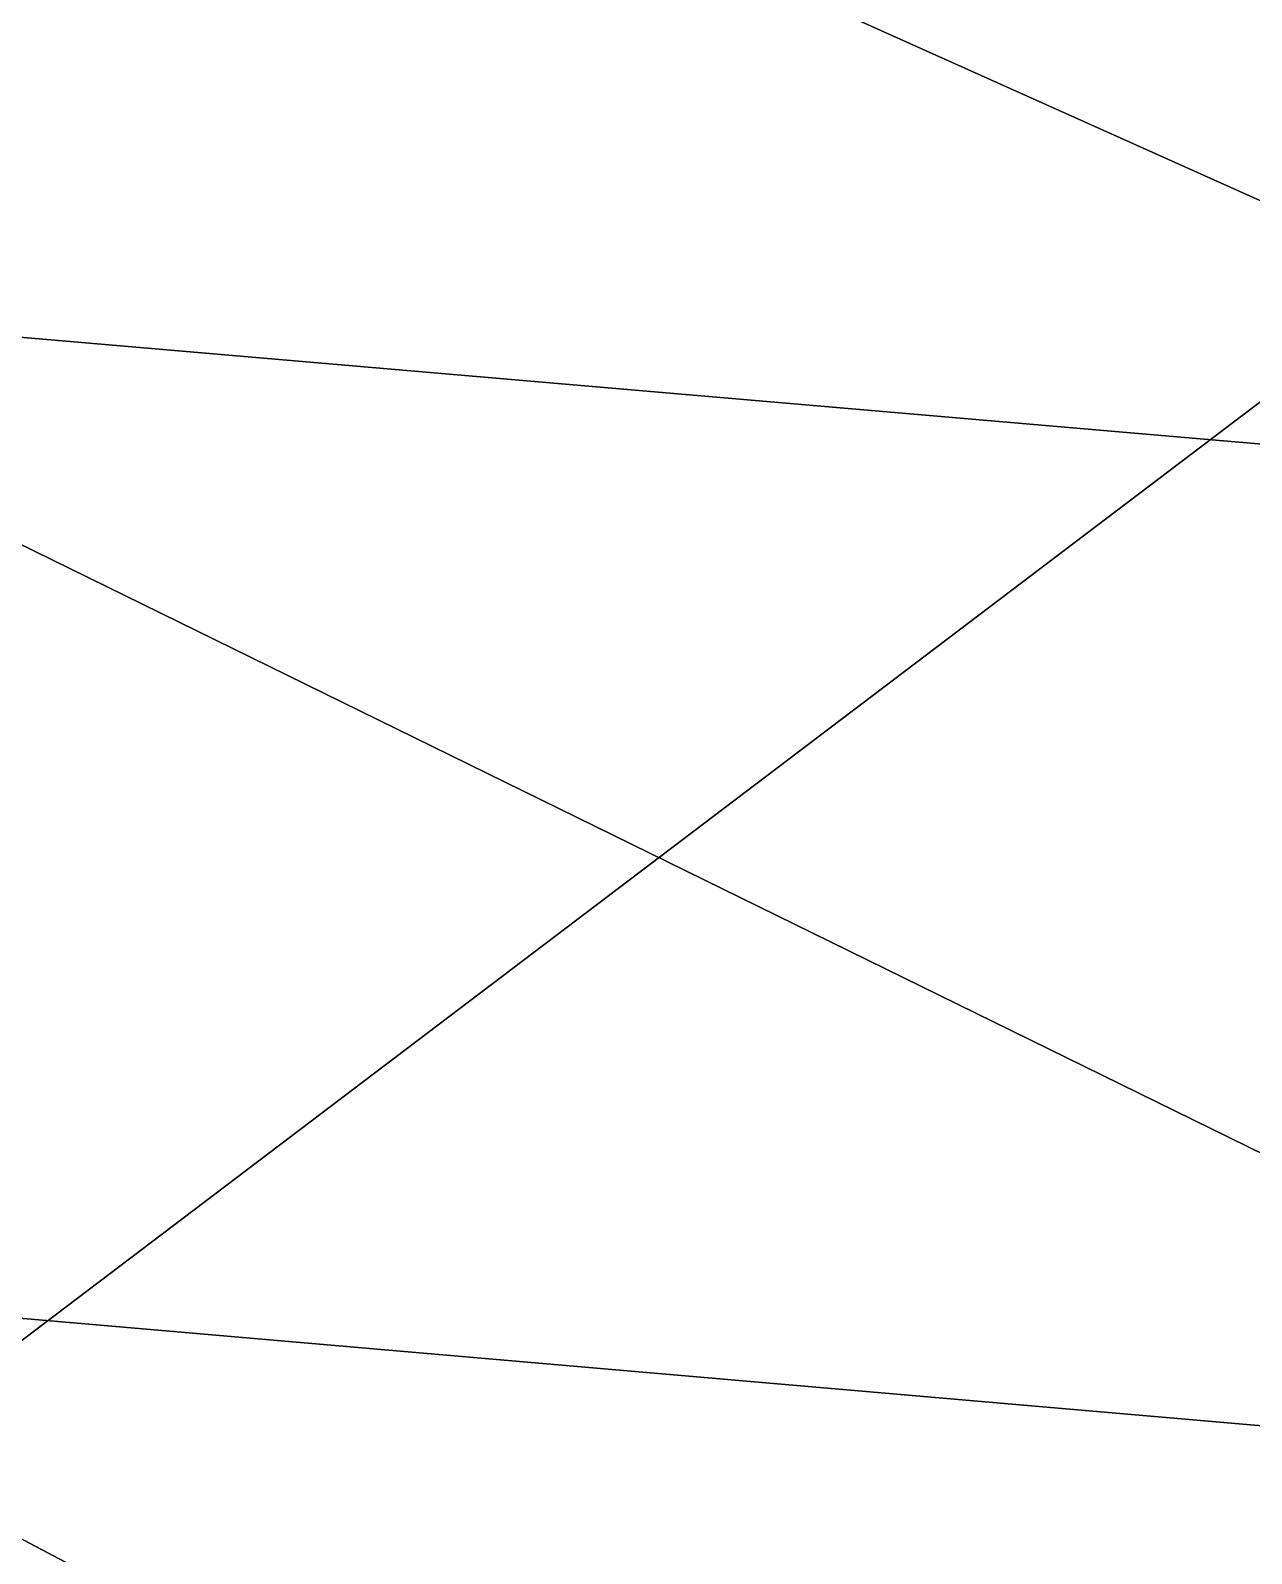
# Model space of a CAD drawing. Header units: centimetres. Extents: x -1118 to 1118, y -522 to 523.
# Drawn here: x -13.51 to -8.04, y 499.48 to 506.31 of the extents above; entities that cross this region are included whole.
import ezdxf

# ---------------------------------------------------------------- set-up
doc = ezdxf.new("R2010")
doc.units = ezdxf.units.CM
doc.layers.add('fabric', color=7, linetype='Continuous', true_color=0x9ab9e5)

msp = doc.modelspace()

# ---------------------------------------------------------------- meshes
at = {"layer": 'fabric', "color": 124, "true_color": 0x009980}
mesh = msp.add_polyface(dxfattribs=at)
corners = [(-5.1024, 497.6595, 378.2713), (-16.2981, 498.3585, 379.1024), (-16.3977, 487.4861, 387.7402), (-34.3374, 488.1469, 388.6028), (-34.0846, 499.0574, 379.9337), (-16.2075, 507.6082, 371.1859), (-5.0798, 506.8632, 370.3968), (-5.0612, 513.8636, 363.8801), (-16.1333, 514.6761, 364.5834), (-33.8554, 508.3531, 371.975), (-33.6672, 515.4884, 365.2867), (-16.0824, 519.0033, 359.8877), (-5.0484, 518.0892, 359.3469), (-5.0403, 520.1938, 356.2762), (-16.0498, 521.201, 356.5962), (-33.5382, 519.9172, 360.4284), (-33.4558, 522.2081, 356.9164), (-16.0307, 521.8806, 354.2067), (-5.0356, 520.8318, 354.1469), (-5.0329, 520.5323, 352.3474), (-16.0202, 521.5822, 352.1651), (-33.4073, 522.9293, 354.2667), (-33.3806, 522.6317, 351.9829), (-16.0132, 520.8453, 349.9173), (-5.0312, 519.8248, 350.2664), (-5.0294, 518.6348, 347.7346), (-16.0061, 519.6171, 347.2792), (-33.3628, 521.8658, 349.5682), (-33.3448, 520.5994, 346.824), (-15.9951, 517.8442, 344.0673), (-5.0266, 516.8881, 344.5832), (-5.0219, 514.5624, 340.6408), (-15.9766, 515.5029, 340.0962), (-33.3171, 518.8002, 343.5515), (-15.4629, 481.6249, 282.4372), (-31.9682, 482.5623, 281.8864), (-32.3359, 490.7988, 296.1227), (-15.6079, 489.8615, 296.6737), (-4.8935, 480.6855, 282.9849), (-15.8525, 505.1344, 322.7338), (-32.9557, 506.0694, 322.1791), (-33.0898, 510.0303, 328.8197), (-15.9054, 509.0961, 329.3756), (-4.991, 504.1993, 323.2887), (-4.9748, 499.7953, 315.8531), (-15.7879, 500.7318, 315.3007), (-32.7919, 501.6679, 314.7478), (-15.7113, 495.9357, 307.1211), (-32.5978, 496.8726, 306.5695), (-4.9557, 494.9978, 307.6714), (-4.9298, 488.9227, 297.2224), (-15.9468, 512.5696, 335.181), (-33.1944, 513.5043, 334.6259), (-33.27, 516.4435, 339.5518), (-5.0145, 511.6348, 335.7365), (-5.0042, 508.1617, 329.9319)]
mesh.append_faces([[corners[k] for k in face] for face in [(0, 1, 2), (3, 2, 1), (4, 1, 5), (6, 5, 1), (7, 8, 5), (9, 5, 8), (10, 8, 11), (12, 11, 8), (13, 14, 11), (15, 11, 14), (16, 14, 17), (18, 17, 14), (19, 20, 17), (21, 17, 20), (22, 20, 23), (24, 23, 20), (25, 26, 23), (27, 23, 26), (28, 26, 29), (30, 29, 26), (31, 32, 29), (33, 29, 32), (34, 35, 36), (36, 37, 34), (38, 34, 37), (39, 40, 41), (41, 42, 39), (43, 39, 42), (44, 45, 39), (40, 39, 45), (45, 46, 40), (47, 48, 46), (46, 45, 47), (49, 47, 45), (50, 37, 47), (48, 47, 37), (37, 36, 48), (51, 52, 53), (53, 32, 51), (54, 51, 32), (55, 42, 51), (52, 51, 42), (42, 41, 52)]], dxfattribs={"vtx2": -1, "color": 124})
mesh = msp.add_polyface(dxfattribs=at)
corners = [(15.4891, 474.9153, 395.6545), (5.2962, 474.7069, 395.3583), (5.2962, 462.2907, 403.735), (-5.1528, 474.9153, 395.6545), (-5.177, 462.4858, 404.0401), (-5.0798, 506.8632, 370.3968), (5.2962, 506.6147, 370.1338), (5.2962, 513.5928, 363.6457), (-5.1024, 497.6595, 378.2713), (5.2962, 497.4266, 377.9943), (15.416, 506.863, 370.3968), (5.2962, 494.6852, 307.8549), (15.292, 494.9977, 307.6713), (15.2661, 488.9225, 297.2222), (5.2962, 488.6097, 297.4052), (-4.9557, 494.9978, 307.6714), (-4.9298, 488.9227, 297.2224), (-4.9748, 499.7953, 315.8531), (5.2962, 499.4832, 316.0374), (15.3111, 499.7953, 315.8532), (5.2962, 486.6047, 386.5902), (-5.1273, 486.8251, 386.8777), (15.4636, 486.825, 386.8777), (15.4387, 497.6595, 378.2713), (5.2962, 480.3723, 283.1674), (-4.8935, 480.6855, 282.9849), (15.2299, 480.6854, 282.9846), (15.1794, 467.9229, 264.3034), (5.2962, 467.6097, 264.486), (-4.8432, 467.923, 264.3038), (5.2962, 503.8876, 323.4738), (-4.991, 504.1993, 323.2887), (-5.0042, 508.1617, 329.9319), (5.2962, 507.8504, 330.1173), (15.3273, 504.1993, 323.2888), (-16.4997, 475.5403, 396.5432), (-16.3977, 487.4861, 387.7402), (-16.2981, 498.3585, 379.1024), (-15.6079, 489.8615, 296.6737), (-15.4629, 481.6249, 282.4372), (-15.9054, 509.0961, 329.3756), (-15.8525, 505.1344, 322.7338), (-15.7879, 500.7318, 315.3007), (-15.7113, 495.9357, 307.1211)]
mesh.append_faces([[corners[k] for k in face] for face in [(0, 1, 2), (1, 3, 4), (5, 6, 7), (6, 5, 8), (8, 9, 6), (10, 6, 9), (11, 12, 13), (13, 14, 11), (15, 11, 14), (14, 16, 15), (11, 15, 17), (17, 18, 11), (12, 11, 18), (18, 19, 12), (20, 21, 3), (3, 1, 20), (22, 20, 1), (23, 9, 20), (21, 20, 9), (9, 8, 21), (24, 25, 16), (16, 14, 24), (26, 24, 14), (14, 13, 26), (24, 26, 27), (27, 28, 24), (25, 24, 28), (28, 29, 25), (30, 31, 32), (32, 33, 30), (34, 30, 33), (19, 18, 30), (31, 30, 18), (18, 17, 31), (35, 3, 21), (36, 21, 8), (37, 8, 5), (38, 16, 25), (39, 25, 29), (40, 32, 31), (41, 31, 17), (42, 17, 15), (43, 15, 16)]], dxfattribs={"vtx2": -1, "color": 124})

doc.saveas('drawing.dxf')
